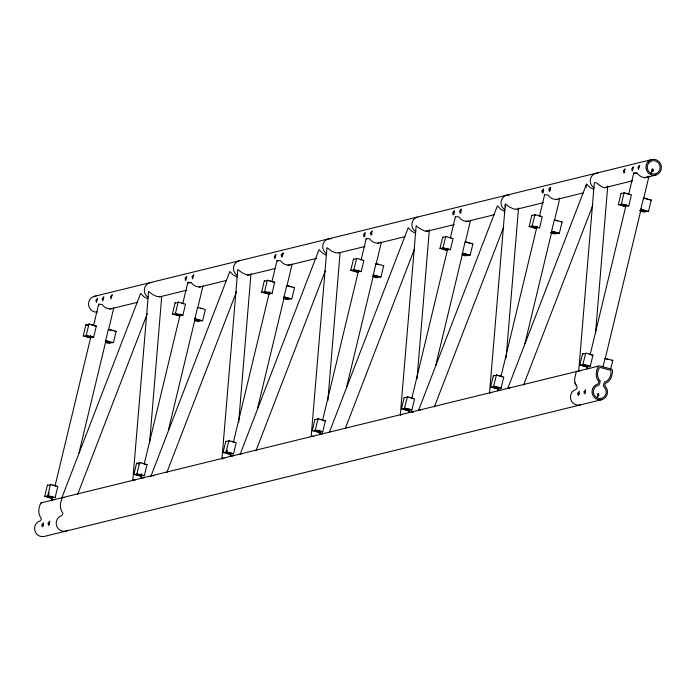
<?xml version="1.0" encoding="UTF-8"?>
<svg xmlns="http://www.w3.org/2000/svg" width="696" height="696" viewBox="0 0 696 696"><rect width="100%" height="100%" fill="white"/><g stroke="black" fill="none" stroke-linecap="round" stroke-linejoin="round"><path stroke-width="1.04" d="M43.161 525.663L43.178 525.158M49.381 524.149L49.407 523.636M579.029 394.223L579.046 393.701M585.293 392.675L585.31 392.17M149.553 443.291L161.707 296.548M222.407 458.986L221.954 458.742L237.788 269.561L242.043 272.728L246.166 274.642L249.551 274.798M238.65 422.489L250.978 273.589M327.842 400.6L340.083 252.787M400.774 415.216L400.33 414.981L416.156 225.791L420.41 228.958L424.543 230.881L427.927 231.029M417.026 378.72L429.354 229.819M517.111 209.139L513.726 208.991L509.603 207.077L505.348 203.911L489.514 393.092L489.723 392.587L491.68 392.561M506.123 357.918L518.537 207.939M595.576 332.792L607.73 186.058C603.928 192.348 595.211 178.959 594.245 183.466L578.707 371.212L578.907 370.707L580.864 370.681M52.548 496.335L52.104 500.233M111.412 308.693C107.767 309.346 104.008 307.493 102.068 304.396L98.675 304.178L99.328 305.065M113.779 307.771L108.637 329.434M141.74 474.454L141.297 478.352M200.605 286.804C196.959 287.465 193.201 285.604 191.261 282.515L187.876 282.289L188.529 283.185M202.971 285.882L197.829 307.545M230.924 452.565L230.489 456.472M289.797 264.924C286.152 265.576 282.385 263.723 280.445 260.626L277.06 260.408L277.713 261.296M292.155 264.001L287.022 285.665M320.116 430.685L319.673 434.582M366.174 239.067L366.244 238.519L369.637 238.745C371.568 241.834 375.335 243.696 378.981 243.035M409.3 408.804L408.856 412.702M455.367 217.178L455.436 216.639L458.821 216.856C460.761 219.953 464.519 221.815 468.164 221.154M470.531 220.232L465.389 241.895M498.484 386.915L498.049 390.821M544.55 195.298L544.62 194.758L548.004 194.976C549.944 198.073 553.712 199.926 557.348 199.274M587.668 365.035L587.233 368.932M648.263 176.158C644.888 179.351 639.293 176.506 637.197 173.095L633.804 172.869L634.456 173.765M648.907 176.471L643.513 199.186M653.231 169.302L652.978 171.451M49.181 492.855L48.442 495.917L47.78 495.595L50.469 484.373L57.82 486.452L55.123 497.675L50.312 496.431L47.946 497.014L52.47 498.301L51.043 498.188L44.701 496.352L47.398 485.121L50.347 484.886M83.198 335.977L85.895 324.754L89.636 324.319L88.975 323.997L86.278 335.228L86.948 335.55L83.198 335.977L90.95 337.96M90.976 337.925L90.228 337.412L90.715 335.376M55.08 485.782L90.819 336.907M93.612 325.293L98.675 304.178M90.228 337.412C79.701 335.307 92.481 336.681 93.621 337.308L96.318 326.076L88.975 323.997M105.827 342.023C112.735 342.51 109.107 341.84 105.662 340.666L108.358 329.434L109.785 329.547L116.128 331.383L113.431 342.615C109.463 342.389 110.238 344.685 105.444 342.197M78.979 452.965L105.853 341.04M133.893 474.463L136.59 463.24L140.331 462.805L139.67 462.483L136.973 473.706L137.643 474.028L133.893 474.463L141.645 476.447M172.399 314.096L175.096 302.864L178.837 302.438L178.167 302.116L175.47 313.339L176.14 313.661L172.399 314.096L180.142 316.08M141.662 476.412L140.923 475.899L141.41 473.854M144.272 463.893L180.273 313.966M182.804 303.404L187.876 282.289M140.923 475.899C130.387 473.785 143.176 475.159 144.316 475.786L147.013 464.563L139.67 462.483M179.716 315.636C168.911 313.409 181.351 314.731 182.822 315.418L185.519 304.195L178.167 302.116M194.227 319.925C201.361 321.413 201.205 320.386 194.863 318.777L197.551 307.554L198.986 307.658L205.329 309.502L202.632 320.725C198.656 320.499 199.439 322.796 194.645 320.317M168.432 430.024L195.298 318.107M228.853 440.603L236.196 442.682L233.508 453.905C231.072 453.227 220.493 451.582 230.855 454.532L223.085 452.583L225.774 441.351L229.523 440.925L228.853 440.603L226.156 451.826L226.826 452.148L227.314 450.103M261.583 292.207L264.28 280.984L268.021 280.549L267.351 280.227L264.663 291.459L265.324 291.781L261.583 292.207L269.326 294.19C259.077 291.154 269.535 292.877 272.005 293.538L274.702 282.306L267.351 280.227M268.604 293.642L269.1 291.607M233.465 442.012L269.204 293.138M271.988 281.523L277.06 260.408M283.411 298.036C290.545 299.532 290.389 298.506 284.046 296.896L286.743 285.665L288.17 285.778L294.512 287.613L291.815 298.845C287.84 298.619 288.623 300.916 283.829 298.436M257.363 409.196L284.229 297.279M312.269 430.694L314.966 419.47L318.707 419.035L318.037 418.714L315.349 429.945L316.01 430.267L312.269 430.694L320.012 432.677M350.767 270.326L354.516 269.891L353.846 269.57L356.717 258.303L363.886 260.426L361.189 271.649L356.378 270.405L354.012 270.988L358.536 272.275L357.109 272.162L350.767 270.326L353.464 259.103L356.422 258.86M320.038 432.642L319.29 432.129L319.786 430.093M322.648 420.123L358.64 270.196M361.18 259.643L366.244 238.519M319.29 432.129C308.763 430.024 321.552 431.398 322.692 432.025L325.389 420.793L318.037 418.714M372.595 276.155C379.729 277.652 379.572 276.625 373.23 275.007L375.927 263.784L377.354 263.897L383.696 265.733L380.999 276.956C377.032 276.738 377.806 279.026 373.012 276.547M346.547 387.307L373.674 274.337M376.205 263.775L381.277 242.66L380.703 241.808M401.453 408.813L405.194 408.378L404.533 408.056L407.404 396.79L414.572 398.912L411.875 410.135L407.064 408.891L404.698 409.474L409.222 410.762L407.795 410.649L401.453 408.813L404.15 397.59L407.891 397.155M439.959 248.446L442.647 237.214L446.397 236.788L445.727 236.466L443.03 247.689L443.7 248.011L439.959 248.446L446.301 250.282L447.728 250.395L443.204 249.107L445.562 248.524L450.382 249.768L453.07 238.545L445.727 236.466M411.832 398.243L447.832 248.315M450.364 237.754L455.436 216.639M461.779 254.275C468.921 255.763 468.765 254.736 462.422 253.126L465.111 241.904L466.538 242.008L472.88 243.852L470.192 255.075C466.216 254.849 466.999 257.146 462.196 254.666M435.731 365.426L462.605 253.509M490.637 386.933L493.333 375.701L497.075 375.275L496.413 374.953L493.716 386.176L494.386 386.498L490.637 386.933L496.979 388.768L498.414 388.881L493.89 387.594L496.248 387.011L501.059 388.255L503.756 377.032L496.413 374.953M529.143 226.557L531.84 215.334L535.581 214.899L534.911 214.577L532.222 225.809L532.884 226.13L529.143 226.557L535.485 228.401L536.912 228.505L532.388 227.218L534.754 226.644L539.565 227.888L542.262 216.656L534.911 214.577M501.016 376.362L537.016 226.435M539.548 215.873L544.62 194.758M550.971 232.386C558.105 233.882 557.948 232.855 551.606 231.246L554.303 220.014L555.73 220.127L562.072 221.963L559.375 233.195C555.138 233.282 555.982 235.118 550.405 232.507M524.923 343.546L551.789 231.62M554.573 220.014L559.645 198.891L559.071 198.038M579.829 365.043L583.57 364.617L582.9 364.295L585.78 353.02L592.948 355.143L590.252 366.374L585.44 365.13L583.074 365.704L587.598 366.992L586.171 366.888L579.829 365.043L582.526 353.82L585.475 353.585M618.326 204.676L621.023 193.453L624.764 193.018L624.103 192.696L621.406 203.919L622.067 204.241L618.326 204.676L626.069 206.66C615.83 203.615 626.278 205.346 628.749 205.999L631.446 194.776L624.103 192.696M590.208 354.473L626.2 204.546M628.732 193.993L633.804 172.869M603.023 366.67L605.007 358.475L612.315 360.241L612.758 360.45L610.549 369.637M640.155 210.505C647.289 212.002 647.132 210.975 640.79 209.357L643.487 198.134L644.914 198.247L651.256 200.083L648.559 211.306C644.322 211.401 645.175 213.237 639.589 210.627M605.233 358.614L641.225 208.687M77.569 494.578L147.3 313.67M166.753 472.697L236.483 291.789M255.945 450.808L325.276 270.918M345.52 427.918L414.468 249.029M434.313 407.038L503.652 227.148M593.679 189.373L589.886 187.372L586.58 183.979L507.68 388.638L507.889 388.133L509.846 388.107M523.496 385.158L592.835 205.268M221.954 458.742L222.163 458.238L224.121 458.212M329.521 431.903L329.312 432.407L408.204 227.74L411.519 231.142L415.312 233.143M400.33 414.981L400.539 414.477L402.497 414.451M103.365 299.132L103.573 298.697M186.302 278.783L186.511 278.348M275.494 256.894L275.703 256.459M364.887 234.578L364.791 236.431M371.838 232.873L371.742 234.726M454.07 212.689L453.975 214.542M461.022 210.984L460.926 212.837M543.254 190.808L543.158 192.661M550.205 189.103L550.11 190.956M283.698 253.318L282.437 255.188L282.55 256.606M105.662 340.666L113.431 342.615M194.863 318.777L202.632 320.725M284.046 296.896L291.815 298.845M373.23 275.007L380.999 276.956M462.422 253.126L470.192 255.075M551.606 231.246L559.375 233.195M640.79 209.357L648.559 211.306M598.482 366.131C595.959 370.585 594.993 377.11 598.621 381.347L598.664 382.73L597.638 384.14A8.039 7.726 76.2 0 0 592.835 395.276A8.039 7.726 76.2 0 0 604.346 398.443A8.039 7.726 76.2 0 0 605.155 386.21L604.885 384.444L605.546 383.252C610.766 381.338 612.724 375.014 612.524 369.994L611.584 369.193L599.665 365.913L598.482 366.131L41.012 502.886C38.489 507.34 37.523 513.865 41.151 518.102L41.194 519.486L40.168 520.895A8.039 7.726 76.2 0 0 34.878 530.717A8.039 7.726 76.2 0 0 44.457 536.381L601.927 399.626M576.897 371.42L576.088 372.369L574.67 378.528L574.835 382.582L575.957 385.036M94.125 296.392L651.543 159.619M189.442 282.959L191.261 282.515M635.37 173.539L637.197 173.095M109.985 309.041L137.329 302.334M159.41 296.914L186.685 290.223M199.274 287.126L226.557 280.436M247.541 275.285L274.824 268.595M287.413 265.507L316.793 258.294M338.83 252.892L365.061 246.454M377.65 243.365L404.933 236.666M425.917 231.524L454.244 224.573M465.789 221.737L494.117 214.786M517.198 209.122L543.428 202.684M557.07 199.334L583.3 192.905M605.346 187.494L632.699 180.786M644.261 177.941L655.832 175.105M86.278 335.228L93.621 337.308M175.47 313.339L182.822 315.418M264.663 291.459L272.005 293.538M353.846 269.57L361.189 271.649M443.03 247.689L450.382 249.768M532.222 225.809L539.565 227.888M621.406 203.919L628.749 205.999M109.446 330L112.882 330.722M116.128 331.383L114.753 331.235M294.512 287.613L293.129 287.465M383.696 265.733L382.922 265.698M472.88 243.852L471.505 243.704M562.072 221.963L561.289 221.937M651.256 200.083L649.873 199.935M55.602 486.139L56.019 486.034L53.009 485.208M44.701 496.352L48.442 495.917M47.78 495.595L55.123 497.675M136.973 473.706L144.316 475.786M223.085 452.583L226.826 452.148M226.156 451.826L233.508 453.905M315.349 429.945L322.692 432.025M404.533 408.056L411.875 410.135M493.716 386.176L501.059 388.255M582.9 364.295L590.252 366.374M612.758 360.45L611.375 360.302M576.845 371.412L578.08 371.212M63.78 497.37L62.596 497.588C60.073 502.042 59.108 508.567 62.736 512.804L62.779 514.196L61.753 515.597A8.039 7.726 76.2 0 0 56.802 526.411A8.039 7.726 76.2 0 0 67.895 530.282M41.012 502.886L42.195 502.669M274.702 282.306L272.684 281.793M96.318 326.076L94.264 325.858M592.948 355.143L591.287 355.012M325.389 420.793L323.327 420.575M147.013 464.563L144.959 464.345M420.662 409.988L418.705 410.014L418.496 410.518L497.396 205.859L500.702 209.261L504.496 211.262M313.304 436.331L311.347 436.357L311.147 436.862L326.972 247.672L331.226 250.838L335.35 252.761L338.743 252.909M242.286 453.757L240.329 453.783L240.129 454.288L319.02 249.629L322.335 253.022L326.12 255.023M134.937 480.101L132.98 480.127L132.771 480.632L148.596 291.441L152.85 294.608L156.983 296.531L160.367 296.679M63.919 497.527L61.961 497.553L61.753 498.058L140.644 293.39L143.959 296.792L147.752 298.793M586.911 368.201L589.703 368.332M497.727 390.082L500.511 390.212M408.535 411.971L413.215 412.397M319.351 433.852L322.144 433.982M230.167 455.741L232.96 455.863M140.984 477.621L143.768 477.743M51.782 499.502L54.575 499.632M153.99 475.768L151.145 475.664L150.936 476.168L229.837 271.51L233.143 274.911L236.936 276.912M626.635 193.531L629.393 194.558M645.392 198.656L643.487 198.134M555.808 220.475L557.8 220.98M377.432 264.245L379.433 264.741M269.891 281.071L271.884 281.567M606.494 358.962L608.487 359.467M498.945 375.788L500.946 376.292M91.507 324.832L93.508 325.337M320.569 419.549L322.57 420.053M231.385 441.438L234.404 442.264M142.201 463.318L144.194 463.823M451.417 238.406L451.06 238.023M502.103 376.893L501.738 376.51M646.192 198.873L648.011 199.421M538.643 215.699L540.244 216.143M360.276 259.469L361.868 259.904M589.329 354.186L590.93 354.621M181.9 303.23L183.718 303.778M200.257 308.293L201.857 308.728M410.962 397.955L412.78 398.504M88.305 325.51L85.895 324.754M139 463.997L136.59 463.24M357.1 258.599L356.543 258.346M407.786 397.085L407.23 396.833M621.023 193.453L621.467 193.662M531.84 215.334L532.283 215.551M469.635 243.191L465.111 241.904M442.647 237.214L443.091 237.432M582.526 353.82L582.97 354.038M353.464 259.103L353.907 259.321M493.333 375.701L493.777 375.918M291.267 286.952L286.743 285.665M264.28 280.984L264.724 281.201M404.15 397.59L404.594 397.799M175.096 302.864L175.54 303.082M314.966 419.47L315.41 419.688M225.774 441.351L226.217 441.569M47.398 485.121L47.841 485.338M50.469 484.373L51.139 484.694M554.303 220.014L554.747 220.423M604.981 358.501L605.433 358.91M375.927 263.784L376.379 264.193M197.551 307.554L198.003 307.954M108.358 329.434L108.811 329.843M574.783 382.565L577.036 386.637L577.08 388.029L576.001 389.421A8.039 7.726 76.2 0 0 570.711 399.243A8.039 7.726 76.2 0 0 580.29 404.907M505.061 205.355L505.809 207.06M585.98 185.501L586.302 187.311M624.564 171.242L624.677 172.66M326.642 253.64A8.039 7.726 76.2 0 1 331.27 238.745M237.458 275.52A8.039 7.726 76.2 0 1 239.05 260.835M594.201 187.99A8.039 7.726 76.2 0 1 597.794 173.026M148.274 297.401A8.039 7.726 76.2 0 1 151.867 282.437M97.449 312.078A8.039 7.726 76.2 0 1 88.557 304.674A8.039 7.726 76.2 0 1 96.126 296.122M415.834 231.751A8.039 7.726 76.2 0 1 417.426 217.065M505.018 209.87A8.039 7.726 76.2 0 1 509.637 194.976M41.934 524.819L42.256 526.759L42.761 526.637L43.509 522.748L41.934 524.819M48.163 523.288L48.494 525.289L49.007 525.167L49.79 521.156L48.163 523.288M96.979 300.046L96.474 302.49L95.874 300.324L97.657 298.323L96.979 300.046M103.226 298.514L102.712 300.959L102.121 298.793L103.895 296.792L103.226 298.514M111.604 296.461L111.099 298.897L110.499 296.731L112.282 294.739L111.604 296.461M186.163 278.165L185.658 280.601L185.058 278.435L186.841 276.442L186.163 278.165M193.114 276.46L192.609 278.896L192.009 276.73L193.792 274.737L193.114 276.46M275.346 256.285L274.842 258.721L274.241 256.554L276.025 254.553L275.346 256.285M282.298 254.579L281.793 257.015L281.193 254.849L282.976 252.848L282.298 254.579M364.539 234.395L364.025 236.84L363.434 234.674L365.209 232.673L364.539 234.395M371.49 232.69L370.977 235.135L370.385 232.969L372.16 230.968L371.49 232.69M453.722 212.515L453.209 214.951L452.618 212.785L454.401 210.792L453.722 212.515M460.674 210.81L460.16 213.246L459.569 211.079L461.352 209.087L460.674 210.81M542.906 190.634L542.402 193.07L541.801 190.904L543.585 188.903L542.906 190.634M549.857 188.929L549.353 191.365L548.752 189.199L550.536 187.198L549.857 188.929M577.802 393.362L578.132 395.363L578.654 395.232L579.429 391.23L577.802 393.362M584.066 391.822L584.388 393.771L584.892 393.649L585.64 389.76L584.066 391.822M597.908 394.206L597.194 397.294L598.917 395.354L598.342 393.257L597.908 394.206M624.425 170.633L623.92 173.069L623.32 170.903L625.104 168.902L624.425 170.633M632.812 168.571L632.299 171.007L631.707 168.841L633.49 166.849L632.812 168.571M639.058 167.04L638.545 169.476L637.954 167.31L639.728 165.317L639.058 167.04M652.857 170.32L651.212 172.965L651.987 168.963L652.509 168.832L652.857 170.32M600.004 380.834L599.909 383.078L598.986 385.088L597.995 385.419A6.708 6.447 76.2 0 0 593.984 394.71A6.708 6.447 76.2 0 0 603.589 397.355A6.708 6.447 76.2 0 0 604.258 387.15L603.545 386.341L603.641 384.105L604.563 382.095C609.261 380.851 611.393 375.344 610.975 370.933L610.027 370.133L600.605 367.54L599.421 367.749C596.985 371.56 596.524 377.423 600.004 380.834M649.029 162.638A6.708 6.447 76.2 0 0 652.135 173.826A6.708 6.447 76.2 0 0 659.895 165.631A6.708 6.447 76.2 0 0 649.029 162.638M648.106 161.698A8.039 7.726 76.2 0 0 651.83 175.105A8.039 7.726 76.2 0 0 661.122 165.283A8.039 7.726 76.2 0 0 648.106 161.698"/></g></svg>
